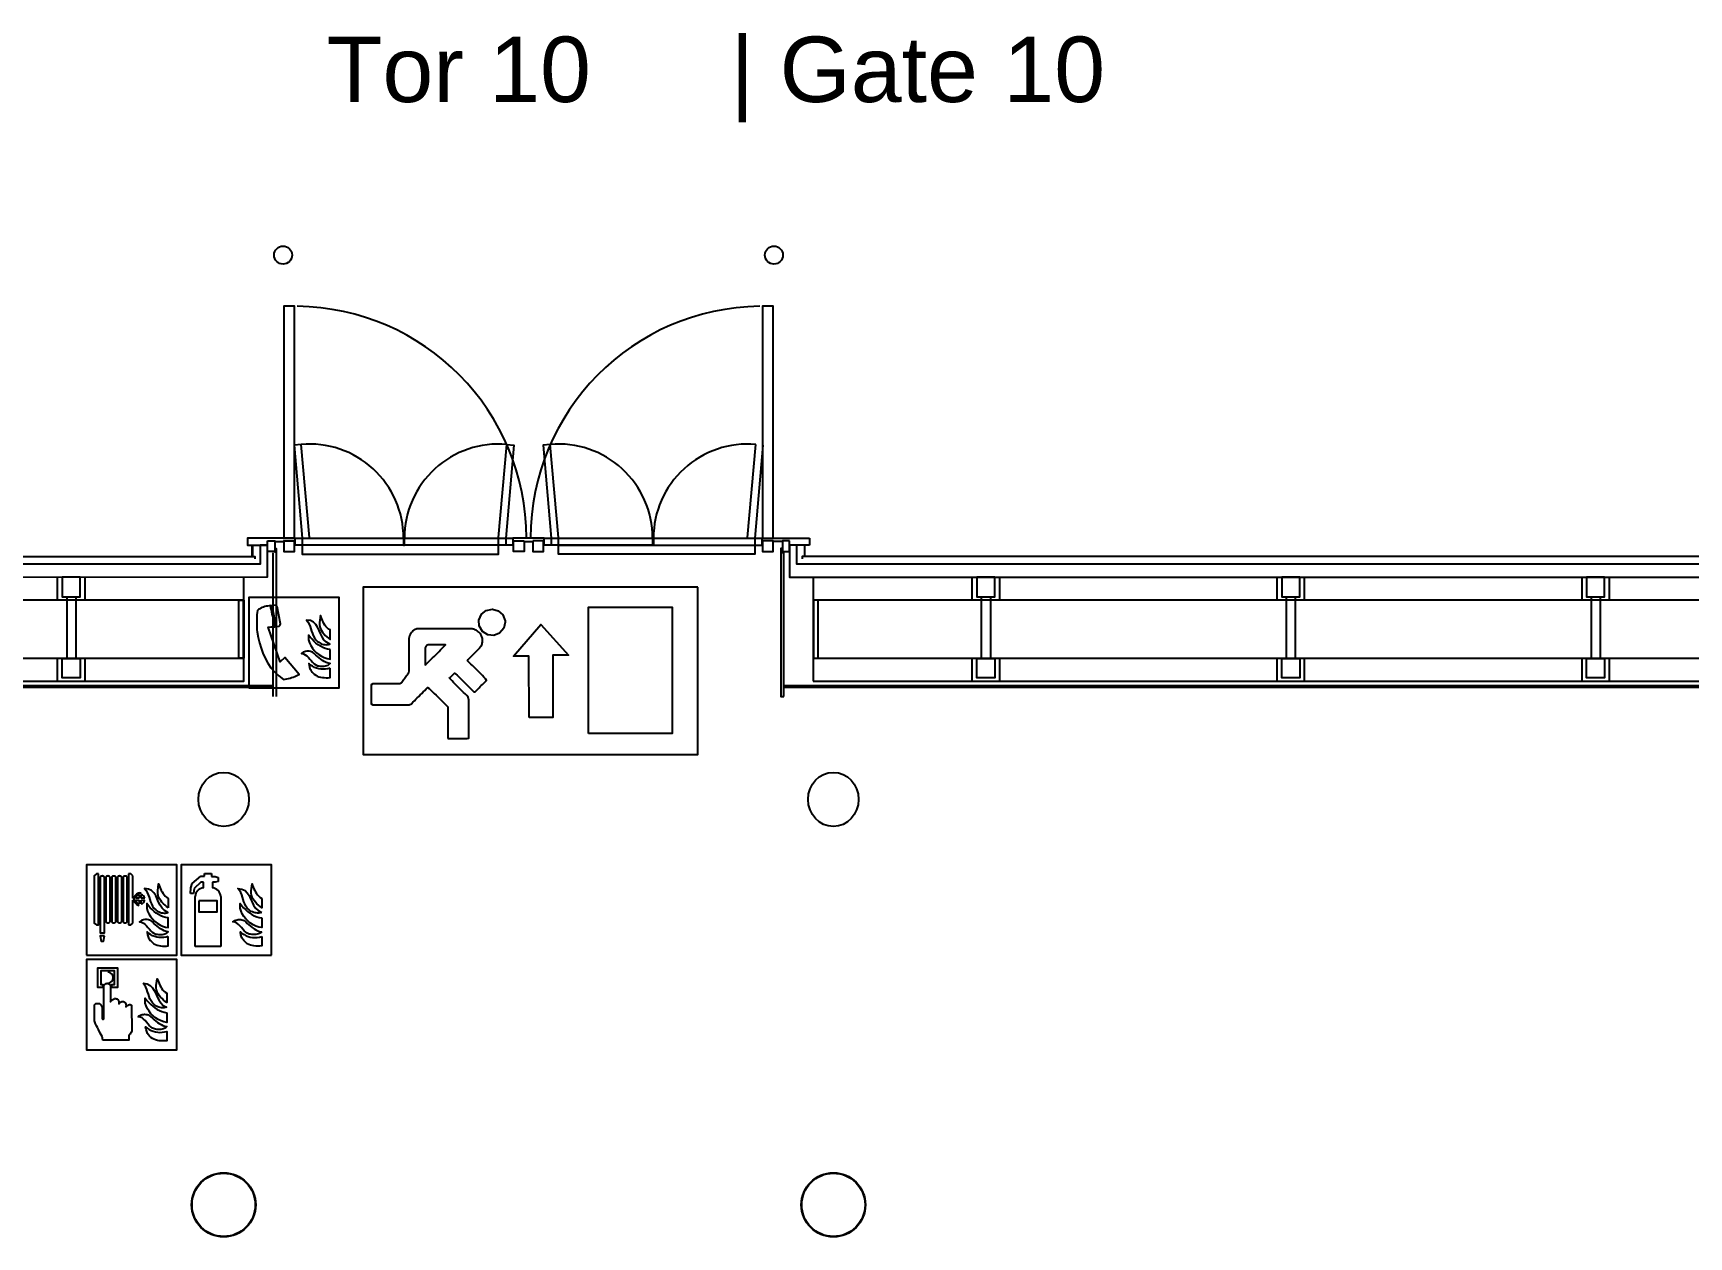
# Model space of a CAD drawing. Header units: metres. Extents: x 19 to 194, y 62 to 154.
# Drawn here: x 101.77 to 120.1, y 133.2 to 146.53 of the extents above; entities that cross this region are included whole.
import ezdxf

# ---------------------------------------------------------------- set-up
doc = ezdxf.new("R2010")
doc.units = ezdxf.units.M
doc.header["$MEASUREMENT"] = 0
doc.layers.add('ALL', color=7, linetype='Continuous')
doc.styles.add('Arial', font='Arial.ttf')

msp = doc.modelspace()

# ---------------------------------------------------------------- linework, layer by layer
at = {"layer": 'ALL', "color": 18, "lineweight": 25, "true_color": 0x000000}
for points in [[(104.5351, 140.9342), (104.6601, 140.9342), (104.6601, 143.501), (104.5401, 143.501), (104.5401, 140.9342)], [(109.9601, 140.9342), (109.9601, 143.501), (109.8401, 143.501), (109.8401, 140.9342)], [(104.8243, 140.9412), (104.7342, 141.9719), (104.6544, 141.965), (104.7446, 140.9342), (104.7446, 140.7542), (106.9179, 140.7542), (106.9179, 140.9342)], [(106.9183, 140.9411), (107.0091, 141.9718), (107.0882, 141.9649), (106.998, 140.9341), (106.998, 140.8541)], [(107.5819, 140.9411), (107.4911, 141.9718), (107.412, 141.9649), (107.5022, 140.9341), (107.5022, 140.8541)], [(109.8457, 141.965), (109.7555, 140.9342), (109.7555, 140.7542), (107.5822, 140.7542), (107.5822, 140.9342)], [(109.6758, 140.9412), (109.766, 141.9719)], [(104.5401, 140.9042), (104.6651, 140.9042), (104.6651, 140.9342), (105.8664, 140.9342), (105.8663, 140.8542), (105.8763, 140.8542), (105.8764, 140.9342), (105.8664, 140.9342), (105.8663, 140.8542), (104.6651, 140.8542), (104.6651, 140.9342), (104.1401, 140.9342), (104.1401, 140.8542), (104.3601, 140.8542)], [(104.4401, 140.8972), (104.5401, 140.8972), (104.5401, 140.9042), (104.5401, 140.7842), (104.6601, 140.7842), (104.6601, 140.9042)], [(104.4551, 140.8202), (104.4551, 139.1801)], [(107.0773, 140.8542), (104.7447, 140.8542)], [(107.4228, 140.9342), (108.6238, 140.9342), (108.6238, 140.8542), (107.4228, 140.8542), (107.4228, 140.9342), (107.0773, 140.9342), (107.0773, 140.8542), (105.8763, 140.8542), (105.8763, 140.9342), (107.0773, 140.9342)], [(107.2026, 140.8972), (107.2976, 140.8972)], [(107.5822, 140.8542), (109.8351, 140.8542)], [(108.6238, 140.9342), (109.835, 140.9342)], [(108.6338, 140.9342), (108.6338, 140.8542)], [(108.6338, 140.8542), (109.835, 140.8542)], [(109.8351, 140.9342), (110.3601, 140.9342)], [(109.8351, 140.8542), (109.8351, 140.9342)], [(109.8401, 140.9042), (109.8401, 140.7842), (109.9601, 140.7842), (109.9601, 140.9042), (109.8351, 140.9042)], [(110.0601, 140.8972), (109.9601, 140.8972)], [(110.3601, 140.8542), (110.1401, 140.8542)], [(110.3601, 140.9342), (110.3601, 140.8542)], [(76.5301, 140.7052), (76.5301, 140.7302), (104.2201, 140.7301), (104.2201, 140.7051)], [(104.4251, 139.1801), (104.4251, 140.7702)], [(137.9701, 140.7051), (137.9701, 140.7301), (110.2801, 140.7302), (110.2801, 140.7052)], [(76.6501, 140.5002), (76.6501, 140.2502), (104.1001, 140.2501), (104.1001, 140.5041)], [(102.0376, 140.2502), (102.0376, 140.5002)], [(102.3376, 140.5002), (102.3376, 140.2502)], [(110.4001, 140.5002), (110.4001, 140.2502), (137.8501, 140.2501), (137.8501, 140.5001)], [(112.1626, 140.2502), (112.1626, 140.5002)], [(112.4626, 140.5002), (112.4626, 140.2502)], [(115.5376, 140.2502), (115.5376, 140.5002)], [(115.8376, 140.5002), (115.8376, 140.2502)], [(118.9126, 140.2501), (118.9126, 140.5001)], [(119.2126, 140.5001), (119.2126, 140.2501)], [(102.1376, 140.2852), (102.1376, 139.6002)], [(102.2376, 140.2852), (102.2376, 139.6002)], [(112.2626, 140.2852), (112.2626, 139.6002)], [(112.3626, 140.2852), (112.3626, 139.6002)], [(115.6376, 140.2852), (115.6376, 139.6002)], [(115.7376, 140.2852), (115.7376, 139.6002)], [(119.0126, 140.2851), (119.0126, 139.6001)], [(119.1126, 140.2851), (119.1126, 139.6001)], [(102.0376, 139.3502), (102.0376, 139.6002)], [(102.3376, 139.6002), (102.3376, 139.3502)], [(112.1626, 139.3502), (112.1626, 139.6002)], [(112.4626, 139.6002), (112.4626, 139.3502)], [(115.5376, 139.3502), (115.5376, 139.6002)], [(115.8376, 139.6002), (115.8376, 139.3502)], [(118.9126, 139.3501), (118.9126, 139.6001)], [(119.2126, 139.6001), (119.2126, 139.3501)], [(104.4251, 139.2802), (76.3251, 139.2803), (76.3251, 139.3003), (104.4251, 139.3002)], [(110.0751, 139.3002), (138.1751, 139.3001)], [(138.1751, 139.2801), (110.0751, 139.2802)]]:
    msp.add_lwpolyline(points, dxfattribs=at)
for points in [[(76.3901, 140.8503), (76.3901, 140.5003), (104.3601, 140.5042), (104.3601, 140.8542), (104.2801, 140.8542), (104.2801, 140.6452), (76.4701, 140.6453), (76.4701, 140.8503)], [(104.1951, 140.8452), (104.1951, 140.7352), (104.1901, 140.7352), (104.1901, 140.8452)], [(104.3601, 140.9042), (104.4401, 140.9042), (104.4401, 140.7842), (104.3601, 140.7842)], [(104.4481, 140.7702), (104.4481, 140.8202), (104.4551, 140.8202), (104.4551, 140.7702)], [(107.2026, 140.9042), (107.2026, 140.7842), (107.0826, 140.7842), (107.0826, 140.9042)], [(107.2976, 140.9042), (107.2976, 140.7842), (107.4176, 140.7842), (107.4176, 140.9042)], [(110.0521, 140.7702), (110.0521, 140.8202), (110.0451, 140.8202), (110.0451, 140.7702)], [(110.1401, 140.9042), (110.0601, 140.9042), (110.0601, 140.7842), (110.1401, 140.7842)], [(110.1401, 140.8542), (110.1401, 140.5002), (138.1101, 140.5001), (138.1101, 140.8501), (138.0301, 140.8501), (138.0301, 140.6451), (110.2201, 140.6452), (110.2201, 140.8542)], [(110.3051, 140.8452), (110.3051, 140.7352), (110.3101, 140.7352), (110.3101, 140.8452)], [(110.0751, 139.1802), (110.0751, 140.7702), (110.0451, 140.7702), (110.0451, 139.1802)], [(102.0876, 140.5002), (102.0876, 140.2852), (102.2876, 140.2852), (102.2876, 140.5002)], [(112.2126, 140.5002), (112.2126, 140.2852), (112.4126, 140.2852), (112.4126, 140.5002)], [(115.5876, 140.5002), (115.5876, 140.2852), (115.7876, 140.2852), (115.7876, 140.5002)], [(118.9626, 140.5001), (118.9626, 140.2851), (119.1626, 140.2851), (119.1626, 140.5001)], [(104.0451, 139.6052), (104.0451, 140.2452), (104.0951, 140.2452), (104.0951, 139.6052)], [(104.0951, 139.6052), (104.0951, 140.2452), (104.1001, 140.2452), (104.1001, 139.6052)], [(110.4051, 139.6052), (110.4051, 140.2452), (110.4001, 140.2452), (110.4001, 139.6052)], [(110.4551, 139.6052), (110.4551, 140.2452), (110.4051, 140.2452), (110.4051, 139.6052)], [(76.6501, 139.3502), (104.1001, 139.3501), (104.1001, 139.6001), (76.6501, 139.6002)], [(102.2876, 139.6002), (102.2876, 139.3852), (102.0876, 139.3852), (102.0876, 139.6002)], [(110.4001, 139.3502), (137.8501, 139.3501), (137.8501, 139.6001), (110.4001, 139.6002)], [(112.4126, 139.6002), (112.4126, 139.3852), (112.2126, 139.3852), (112.2126, 139.6002)], [(115.7876, 139.6002), (115.7876, 139.3852), (115.5876, 139.3852), (115.5876, 139.6002)], [(119.1626, 139.6001), (119.1626, 139.3851), (118.9626, 139.3851), (118.9626, 139.6001)]]:
    msp.add_lwpolyline(points, close=True, dxfattribs=at)
at = {"layer": 'ALL', "color": 1, "lineweight": 25}
for points in [[(104.1524, 139.2746), (105.1524, 139.2746), (105.1524, 140.2746), (104.1524, 140.2746)], [(104.4139, 140.0924), (104.4089, 140.1157), (104.4033, 140.139), (104.3982, 140.1623), (104.3937, 140.1861), (104.3775, 140.1846), (104.3618, 140.182), (104.3466, 140.179), (104.3314, 140.175), (104.3167, 140.1699), (104.302, 140.1638), (104.2883, 140.1572), (104.2746, 140.1496), (104.2615, 140.1415), (104.2483, 140.1324), (104.2453, 140.1096), (104.2432, 140.0858), (104.2412, 140.0382), (104.2412, 139.9895), (104.2417, 139.9652), (104.2437, 139.9176), (104.2453, 139.8943), (104.2569, 139.834), (104.2716, 139.7742), (104.2888, 139.7155), (104.3096, 139.6582), (104.3349, 139.603), (104.3643, 139.5493), (104.3987, 139.4987), (104.4393, 139.4516), (104.4859, 139.4075), (104.5391, 139.3675), (104.5568, 139.3705), (104.575, 139.3745), (104.5928, 139.3791), (104.61, 139.3842), (104.6277, 139.3897), (104.6444, 139.3953), (104.6617, 139.4019), (104.6784, 139.409), (104.6946, 139.4166), (104.7113, 139.4242), (104.5532, 139.6115), (104.4998, 139.564), (104.367, 139.9462), (104.3995, 139.9518), (104.4408, 139.951), (104.4372, 139.9749), (104.4332, 139.9987), (104.4286, 140.0225), (104.4241, 140.0458), (104.419, 140.0696)], [(104.4681, 140.1759), (104.4646, 140.182), (104.46, 140.186), (104.4544, 140.1886), (104.4484, 140.1901), (104.4079, 140.1862), (104.4544, 139.9545), (104.4884, 139.9601), (104.4934, 139.9621), (104.498, 139.9657), (104.502, 139.9727), (104.5033, 139.9838)], [(105.0075, 139.9547), (104.9956, 139.9703), (104.9857, 139.9874), (104.9764, 140.0051), (104.9681, 140.0227), (104.9608, 140.0409), (104.9535, 140.0586), (104.9468, 140.0757), (104.9364, 139.9994), (104.9364, 139.9755), (104.94, 139.9526), (104.9468, 139.9308), (104.9572, 139.9101), (104.9696, 139.8909), (104.9842, 139.8727), (105.0003, 139.8556), (105.0179, 139.84), (105.0356, 139.8254), (105.0537, 139.8125), (105.0537, 139.9163), (105.0361, 139.9272), (105.0205, 139.9402)], [(104.9645, 139.841), (104.9474, 139.8758), (104.9318, 139.9122), (104.9152, 139.9464), (104.8949, 139.9771), (104.8695, 140.0025), (104.8358, 140.0196), (104.7911, 140.0269), (104.8082, 140.0051), (104.8217, 139.9812), (104.8326, 139.9563), (104.8409, 139.9308), (104.8493, 139.9049), (104.857, 139.8789), (104.8669, 139.854), (104.8794, 139.8301), (104.8949, 139.8083), (104.9157, 139.7881), (104.9271, 139.7798), (104.9391, 139.7725), (104.9526, 139.7657), (104.9661, 139.7605), (104.9801, 139.7569), (104.9946, 139.7543), (105.0086, 139.7533), (105.0232, 139.7538), (105.0372, 139.7564), (105.0507, 139.7605), (105.0138, 139.7808), (104.9858, 139.8083)], [(105.0537, 139.6997), (105.0257, 139.7044), (104.9987, 139.7127), (104.9722, 139.7236), (104.9463, 139.7371), (104.9213, 139.7532), (104.8975, 139.7714), (104.8751, 139.7916), (104.8538, 139.8129), (104.8336, 139.8352), (104.8149, 139.8591), (104.8149, 139.8072), (104.8248, 139.775), (104.8388, 139.7444), (104.857, 139.7153), (104.8782, 139.6888), (104.9026, 139.6644), (104.9296, 139.6431), (104.9587, 139.6249), (104.9894, 139.6099), (105.0215, 139.599), (105.0537, 139.5922)], [(104.9499, 139.5932), (104.9312, 139.6078), (104.9131, 139.6228), (104.8949, 139.6389), (104.8778, 139.6545), (104.8601, 139.6701), (104.8476, 139.6753), (104.8352, 139.6789), (104.8217, 139.6815), (104.8082, 139.682), (104.7947, 139.6815), (104.7812, 139.6789), (104.7687, 139.6753), (104.7568, 139.6701), (104.7454, 139.6638), (104.7355, 139.656), (104.7583, 139.6514), (104.7791, 139.642), (104.7973, 139.6285), (104.8134, 139.6124), (104.829, 139.5948), (104.8445, 139.5766), (104.8601, 139.5584), (104.8767, 139.5429), (104.8949, 139.5299), (104.9157, 139.521), (104.9297, 139.5179), (104.9442, 139.5153), (104.9588, 139.5143), (104.9738, 139.5143), (104.9884, 139.5153), (105.0029, 139.5184), (105.0169, 139.5226), (105.0304, 139.5283), (105.0429, 139.5361), (105.0538, 139.5454), (105.0315, 139.5501), (105.0096, 139.5579), (104.9894, 139.5678), (104.9691, 139.5797)], [(105.0538, 139.4928), (105.0289, 139.4865), (105.0034, 139.4834), (104.978, 139.4819), (104.9531, 139.4834), (104.9282, 139.4876), (104.9038, 139.4938), (104.8804, 139.5026), (104.8586, 139.5146), (104.8378, 139.5281), (104.8186, 139.5447), (104.8202, 139.5338), (104.8222, 139.5234), (104.8248, 139.512), (104.8274, 139.5011), (104.8311, 139.4902), (104.8357, 139.4793), (104.8414, 139.4689), (104.8477, 139.459), (104.8549, 139.4497), (104.8638, 139.4409), (104.8778, 139.4263), (104.8939, 139.4144), (104.911, 139.4056), (104.9297, 139.3983), (104.9489, 139.3936), (104.9687, 139.39), (104.9894, 139.3884), (105.0107, 139.3879), (105.0325, 139.3879), (105.0538, 139.3889)], [(102.356, 136.3156), (103.356, 136.3156), (103.356, 137.3156), (102.356, 137.3156)], [(104.406, 136.3156), (104.406, 137.3156), (103.406, 137.3156), (103.406, 136.3156)], [(102.4897, 137.2159), (102.466, 137.2159), (102.4422, 137.1935), (102.4422, 136.6681), (102.466, 136.6498), (102.4897, 136.6498)], [(102.5548, 137.1756), (102.5548, 137.1764), (102.5547, 137.1772), (102.5545, 137.178), (102.5543, 137.1788), (102.5541, 137.1796), (102.5538, 137.1803), (102.5534, 137.1811), (102.553, 137.1818), (102.5526, 137.1826), (102.552, 137.1833), (102.5515, 137.184), (102.5509, 137.1847), (102.5502, 137.1853), (102.5495, 137.1859), (102.5488, 137.1865), (102.548, 137.1871), (102.5471, 137.1877), (102.5463, 137.1882), (102.5454, 137.1887), (102.5444, 137.1892), (102.5435, 137.1896), (102.5425, 137.19), (102.5415, 137.1903), (102.5404, 137.1907), (102.5393, 137.1909), (102.5383, 137.1912), (102.5372, 137.1914), (102.536, 137.1916), (102.5349, 137.1917), (102.5338, 137.1918), (102.5326, 137.1919), (102.5315, 137.1919), (102.5304, 137.1919), (102.5292, 137.1918), (102.5281, 137.1917), (102.527, 137.1916), (102.5258, 137.1914), (102.5247, 137.1912), (102.5236, 137.1909), (102.5226, 137.1907), (102.5215, 137.1903), (102.5205, 137.19), (102.5195, 137.1896), (102.5186, 137.1892), (102.5176, 137.1887), (102.5167, 137.1882), (102.5159, 137.1877), (102.515, 137.1871), (102.5142, 137.1865), (102.5135, 137.1859), (102.5128, 137.1853), (102.5121, 137.1847), (102.5115, 137.184), (102.511, 137.1833), (102.5104, 137.1826), (102.51, 137.1818), (102.5096, 137.1811), (102.5092, 137.1803), (102.5089, 137.1796), (102.5086, 137.1788), (102.5085, 137.178), (102.5083, 137.1772), (102.5082, 137.1764), (102.5082, 137.1756), (102.5082, 136.5632), (102.5548, 136.5632)], [(102.6179, 137.1756), (102.6179, 137.1764), (102.6178, 137.1772), (102.6176, 137.178), (102.6174, 137.1788), (102.6172, 137.1796), (102.6169, 137.1803), (102.6165, 137.1811), (102.6161, 137.1818), (102.6157, 137.1826), (102.6151, 137.1833), (102.6146, 137.184), (102.614, 137.1847), (102.6133, 137.1853), (102.6126, 137.1859), (102.6119, 137.1865), (102.6111, 137.1871), (102.6102, 137.1877), (102.6094, 137.1882), (102.6085, 137.1887), (102.6075, 137.1892), (102.6066, 137.1896), (102.6056, 137.19), (102.6046, 137.1903), (102.6035, 137.1907), (102.6024, 137.1909), (102.6014, 137.1912), (102.6003, 137.1914), (102.5991, 137.1916), (102.598, 137.1917), (102.5969, 137.1918), (102.5957, 137.1919), (102.5946, 137.1919), (102.5935, 137.1919), (102.5923, 137.1918), (102.5912, 137.1917), (102.5901, 137.1916), (102.5889, 137.1914), (102.5878, 137.1912), (102.5867, 137.1909), (102.5857, 137.1907), (102.5846, 137.1903), (102.5836, 137.19), (102.5826, 137.1896), (102.5817, 137.1892), (102.5807, 137.1887), (102.5798, 137.1882), (102.579, 137.1877), (102.5781, 137.1871), (102.5773, 137.1865), (102.5766, 137.1859), (102.5759, 137.1853), (102.5752, 137.1847), (102.5746, 137.184), (102.5741, 137.1833), (102.5735, 137.1826), (102.5731, 137.1818), (102.5727, 137.1811), (102.5723, 137.1803), (102.572, 137.1796), (102.5717, 137.1788), (102.5716, 137.178), (102.5714, 137.1772), (102.5713, 137.1764), (102.5713, 137.1756), (102.5713, 136.6899), (102.5713, 136.6891), (102.5714, 136.6883), (102.5716, 136.6875), (102.5717, 136.6867), (102.572, 136.6859), (102.5723, 136.6851), (102.5727, 136.6844), (102.5731, 136.6836), (102.5735, 136.6829), (102.5741, 136.6822), (102.5746, 136.6815), (102.5752, 136.6808), (102.5759, 136.6802), (102.5766, 136.6795), (102.5773, 136.6789), (102.5781, 136.6783), (102.579, 136.6778), (102.5798, 136.6773), (102.5807, 136.6768), (102.5817, 136.6763), (102.5826, 136.6759), (102.5836, 136.6755), (102.5846, 136.6751), (102.5857, 136.6748), (102.5867, 136.6745), (102.5878, 136.6743), (102.5889, 136.6741), (102.5901, 136.6739), (102.5912, 136.6737), (102.5923, 136.6736), (102.5935, 136.6736), (102.5946, 136.6736), (102.5957, 136.6736), (102.5969, 136.6736), (102.598, 136.6737), (102.5991, 136.6739), (102.6003, 136.6741), (102.6014, 136.6743), (102.6024, 136.6745), (102.6035, 136.6748), (102.6046, 136.6751), (102.6056, 136.6755), (102.6066, 136.6759), (102.6075, 136.6763), (102.6085, 136.6768), (102.6094, 136.6773), (102.6102, 136.6778), (102.6111, 136.6783), (102.6119, 136.6789), (102.6126, 136.6795), (102.6133, 136.6802), (102.614, 136.6808), (102.6146, 136.6815), (102.6151, 136.6822), (102.6157, 136.6829), (102.6161, 136.6836), (102.6165, 136.6844), (102.6169, 136.6851), (102.6172, 136.6859), (102.6174, 136.6867), (102.6176, 136.6875), (102.6178, 136.6883), (102.6179, 136.6891), (102.6179, 136.6899)], [(102.6822, 137.1756), (102.6822, 137.1764), (102.6821, 137.1772), (102.6819, 137.178), (102.6817, 137.1788), (102.6815, 137.1796), (102.6812, 137.1803), (102.6808, 137.1811), (102.6804, 137.1818), (102.68, 137.1826), (102.6794, 137.1833), (102.6789, 137.184), (102.6783, 137.1847), (102.6776, 137.1853), (102.6769, 137.1859), (102.6762, 137.1865), (102.6754, 137.1871), (102.6745, 137.1877), (102.6737, 137.1882), (102.6728, 137.1887), (102.6718, 137.1892), (102.6709, 137.1896), (102.6699, 137.19), (102.6689, 137.1903), (102.6678, 137.1907), (102.6667, 137.1909), (102.6657, 137.1912), (102.6646, 137.1914), (102.6634, 137.1916), (102.6623, 137.1917), (102.6612, 137.1918), (102.66, 137.1919), (102.6589, 137.1919), (102.6578, 137.1919), (102.6566, 137.1918), (102.6555, 137.1917), (102.6544, 137.1916), (102.6532, 137.1914), (102.6521, 137.1912), (102.651, 137.1909), (102.65, 137.1907), (102.6489, 137.1903), (102.6479, 137.19), (102.6469, 137.1896), (102.646, 137.1892), (102.645, 137.1887), (102.6441, 137.1882), (102.6433, 137.1877), (102.6424, 137.1871), (102.6416, 137.1865), (102.6409, 137.1859), (102.6402, 137.1853), (102.6395, 137.1847), (102.6389, 137.184), (102.6384, 137.1833), (102.6378, 137.1826), (102.6374, 137.1818), (102.637, 137.1811), (102.6366, 137.1803), (102.6363, 137.1796), (102.636, 137.1788), (102.6359, 137.178), (102.6357, 137.1772), (102.6356, 137.1764), (102.6356, 137.1756), (102.6356, 136.6899), (102.6356, 136.6891), (102.6357, 136.6883), (102.6359, 136.6875), (102.636, 136.6867), (102.6363, 136.6859), (102.6366, 136.6851), (102.637, 136.6844), (102.6374, 136.6836), (102.6378, 136.6829), (102.6384, 136.6822), (102.6389, 136.6815), (102.6395, 136.6808), (102.6402, 136.6802), (102.6409, 136.6795), (102.6416, 136.6789), (102.6424, 136.6783), (102.6433, 136.6778), (102.6441, 136.6773), (102.645, 136.6768), (102.646, 136.6763), (102.6469, 136.6759), (102.6479, 136.6755), (102.6489, 136.6751), (102.65, 136.6748), (102.651, 136.6745), (102.6521, 136.6743), (102.6532, 136.6741), (102.6544, 136.6739), (102.6555, 136.6737), (102.6566, 136.6736), (102.6578, 136.6736), (102.6589, 136.6736), (102.66, 136.6736), (102.6612, 136.6736), (102.6623, 136.6737), (102.6634, 136.6739), (102.6646, 136.6741), (102.6657, 136.6743), (102.6667, 136.6745), (102.6678, 136.6748), (102.6689, 136.6751), (102.6699, 136.6755), (102.6709, 136.6759), (102.6718, 136.6763), (102.6728, 136.6768), (102.6737, 136.6773), (102.6745, 136.6778), (102.6754, 136.6783), (102.6762, 136.6789), (102.6769, 136.6795), (102.6776, 136.6802), (102.6783, 136.6808), (102.6789, 136.6815), (102.6794, 136.6822), (102.68, 136.6829), (102.6804, 136.6836), (102.6808, 136.6844), (102.6812, 136.6851), (102.6815, 136.6859), (102.6817, 136.6867), (102.6819, 136.6875), (102.6821, 136.6883), (102.6822, 136.6891), (102.6822, 136.6899)], [(102.7466, 137.1756), (102.7466, 137.1764), (102.7465, 137.1772), (102.7463, 137.178), (102.7461, 137.1788), (102.7459, 137.1796), (102.7456, 137.1803), (102.7452, 137.1811), (102.7448, 137.1818), (102.7444, 137.1826), (102.7438, 137.1833), (102.7433, 137.184), (102.7427, 137.1847), (102.742, 137.1853), (102.7413, 137.1859), (102.7406, 137.1865), (102.7398, 137.1871), (102.7389, 137.1877), (102.7381, 137.1882), (102.7372, 137.1887), (102.7362, 137.1892), (102.7353, 137.1896), (102.7343, 137.19), (102.7333, 137.1903), (102.7322, 137.1907), (102.7311, 137.1909), (102.7301, 137.1912), (102.729, 137.1914), (102.7278, 137.1916), (102.7267, 137.1917), (102.7256, 137.1918), (102.7244, 137.1919), (102.7233, 137.1919), (102.7222, 137.1919), (102.721, 137.1918), (102.7199, 137.1917), (102.7188, 137.1916), (102.7176, 137.1914), (102.7165, 137.1912), (102.7154, 137.1909), (102.7144, 137.1907), (102.7133, 137.1903), (102.7123, 137.19), (102.7113, 137.1896), (102.7104, 137.1892), (102.7094, 137.1887), (102.7085, 137.1882), (102.7077, 137.1877), (102.7068, 137.1871), (102.706, 137.1865), (102.7053, 137.1859), (102.7046, 137.1853), (102.7039, 137.1847), (102.7033, 137.184), (102.7028, 137.1833), (102.7022, 137.1826), (102.7018, 137.1818), (102.7014, 137.1811), (102.701, 137.1803), (102.7007, 137.1796), (102.7004, 137.1788), (102.7003, 137.178), (102.7001, 137.1772), (102.7, 137.1764), (102.7, 137.1756), (102.7, 136.6899), (102.7, 136.6891), (102.7001, 136.6883), (102.7003, 136.6875), (102.7004, 136.6867), (102.7007, 136.6859), (102.701, 136.6851), (102.7014, 136.6844), (102.7018, 136.6836), (102.7022, 136.6829), (102.7028, 136.6822), (102.7033, 136.6815), (102.7039, 136.6808), (102.7046, 136.6802), (102.7053, 136.6795), (102.706, 136.6789), (102.7068, 136.6783), (102.7077, 136.6778), (102.7085, 136.6773), (102.7094, 136.6768), (102.7104, 136.6763), (102.7113, 136.6759), (102.7123, 136.6755), (102.7133, 136.6751), (102.7144, 136.6748), (102.7154, 136.6745), (102.7165, 136.6743), (102.7176, 136.6741), (102.7188, 136.6739), (102.7199, 136.6737), (102.721, 136.6736), (102.7222, 136.6736), (102.7233, 136.6736), (102.7244, 136.6736), (102.7256, 136.6736), (102.7267, 136.6737), (102.7278, 136.6739), (102.729, 136.6741), (102.7301, 136.6743), (102.7311, 136.6745), (102.7322, 136.6748), (102.7333, 136.6751), (102.7343, 136.6755), (102.7353, 136.6759), (102.7362, 136.6763), (102.7372, 136.6768), (102.7381, 136.6773), (102.7389, 136.6778), (102.7398, 136.6783), (102.7406, 136.6789), (102.7413, 136.6795), (102.742, 136.6802), (102.7427, 136.6808), (102.7433, 136.6815), (102.7438, 136.6822), (102.7444, 136.6829), (102.7448, 136.6836), (102.7452, 136.6844), (102.7456, 136.6851), (102.7459, 136.6859), (102.7461, 136.6867), (102.7463, 136.6875), (102.7465, 136.6883), (102.7466, 136.6891), (102.7466, 136.6899)], [(102.8077, 137.1756), (102.8077, 137.1764), (102.8076, 137.1772), (102.8074, 137.178), (102.8072, 137.1788), (102.807, 137.1796), (102.8067, 137.1803), (102.8063, 137.1811), (102.8059, 137.1818), (102.8055, 137.1826), (102.8049, 137.1833), (102.8044, 137.184), (102.8038, 137.1847), (102.8031, 137.1853), (102.8024, 137.1859), (102.8017, 137.1865), (102.8009, 137.1871), (102.8, 137.1877), (102.7992, 137.1882), (102.7983, 137.1887), (102.7973, 137.1892), (102.7964, 137.1896), (102.7954, 137.19), (102.7944, 137.1903), (102.7933, 137.1907), (102.7922, 137.1909), (102.7912, 137.1912), (102.7901, 137.1914), (102.7889, 137.1916), (102.7878, 137.1917), (102.7867, 137.1918), (102.7855, 137.1919), (102.7844, 137.1919), (102.7833, 137.1919), (102.7821, 137.1918), (102.781, 137.1917), (102.7799, 137.1916), (102.7787, 137.1914), (102.7776, 137.1912), (102.7765, 137.1909), (102.7755, 137.1907), (102.7744, 137.1903), (102.7734, 137.19), (102.7724, 137.1896), (102.7715, 137.1892), (102.7705, 137.1887), (102.7696, 137.1882), (102.7688, 137.1877), (102.7679, 137.1871), (102.7671, 137.1865), (102.7664, 137.1859), (102.7657, 137.1853), (102.765, 137.1847), (102.7644, 137.184), (102.7639, 137.1833), (102.7633, 137.1826), (102.7629, 137.1818), (102.7625, 137.1811), (102.7621, 137.1803), (102.7618, 137.1796), (102.7615, 137.1788), (102.7614, 137.178), (102.7612, 137.1772), (102.7611, 137.1764), (102.7611, 137.1756), (102.7611, 136.6899), (102.7611, 136.6891), (102.7612, 136.6883), (102.7614, 136.6875), (102.7615, 136.6867), (102.7618, 136.6859), (102.7621, 136.6851), (102.7625, 136.6844), (102.7629, 136.6836), (102.7633, 136.6829), (102.7639, 136.6822), (102.7644, 136.6815), (102.765, 136.6808), (102.7657, 136.6802), (102.7664, 136.6795), (102.7671, 136.6789), (102.7679, 136.6783), (102.7688, 136.6778), (102.7696, 136.6773), (102.7705, 136.6768), (102.7715, 136.6763), (102.7724, 136.6759), (102.7734, 136.6755), (102.7744, 136.6751), (102.7755, 136.6748), (102.7765, 136.6745), (102.7776, 136.6743), (102.7787, 136.6741), (102.7799, 136.6739), (102.781, 136.6737), (102.7821, 136.6736), (102.7833, 136.6736), (102.7844, 136.6736), (102.7855, 136.6736), (102.7867, 136.6736), (102.7878, 136.6737), (102.7889, 136.6739), (102.7901, 136.6741), (102.7912, 136.6743), (102.7922, 136.6745), (102.7933, 136.6748), (102.7944, 136.6751), (102.7954, 136.6755), (102.7964, 136.6759), (102.7973, 136.6763), (102.7983, 136.6768), (102.7992, 136.6773), (102.8, 136.6778), (102.8009, 136.6783), (102.8017, 136.6789), (102.8024, 136.6795), (102.8031, 136.6802), (102.8038, 136.6808), (102.8044, 136.6815), (102.8049, 136.6822), (102.8055, 136.6829), (102.8059, 136.6836), (102.8063, 136.6844), (102.8067, 136.6851), (102.807, 136.6859), (102.8072, 136.6867), (102.8074, 136.6875), (102.8076, 136.6883), (102.8077, 136.6891), (102.8077, 136.6899)], [(103.1558, 136.9038), (103.1402, 136.9402), (103.1236, 136.9744), (103.1033, 137.0051), (103.0779, 137.0305), (103.0442, 137.0476), (102.9995, 137.0549), (103.0166, 137.0331), (103.0301, 137.0092), (103.041, 136.9843), (103.0493, 136.9588), (103.0577, 136.9329), (103.0654, 136.9069), (103.0753, 136.882), (103.0878, 136.8581), (103.1033, 136.8363), (103.1241, 136.8161), (103.1355, 136.8078), (103.1475, 136.8005), (103.161, 136.7937), (103.1745, 136.7885), (103.1885, 136.7849), (103.203, 136.7823), (103.217, 136.7813), (103.2316, 136.7818), (103.2456, 136.7844), (103.2591, 136.7885), (103.2222, 136.8088), (103.1942, 136.8363), (103.1729, 136.869)], [(103.2622, 136.8405), (103.2441, 136.8534), (103.2264, 136.868), (103.2088, 136.8836), (103.1927, 136.9007), (103.1781, 136.9189), (103.1657, 136.9381), (103.1553, 136.9588), (103.1485, 136.9806), (103.1449, 137.0035), (103.1449, 137.0274), (103.1553, 137.1037), (103.162, 137.0866), (103.1693, 137.0689), (103.1766, 137.0507), (103.1849, 137.0331), (103.1942, 137.0154), (103.2041, 136.9983), (103.216, 136.9827), (103.229, 136.9682), (103.2446, 136.9552), (103.2622, 136.9443)], [(104.2931, 136.7885), (104.2796, 136.7844), (104.2656, 136.7818), (104.251, 136.7813), (104.237, 136.7823), (104.2225, 136.7849), (104.2085, 136.7885), (104.195, 136.7937), (104.1815, 136.8005), (104.1695, 136.8078), (104.1581, 136.8161), (104.1373, 136.8363), (104.1218, 136.8581), (104.1093, 136.882), (104.0994, 136.9069), (104.0917, 136.9329), (104.0833, 136.9588), (104.075, 136.9843), (104.0641, 137.0092), (104.0506, 137.0331), (104.0335, 137.0549), (104.0782, 137.0476), (104.1119, 137.0305), (104.1373, 137.0051), (104.1576, 136.9744), (104.1742, 136.9402), (104.1898, 136.9038), (104.2069, 136.869), (104.2282, 136.8363), (104.2562, 136.8088), (104.2931, 136.7885)], [(104.2962, 136.9443), (104.2962, 136.8405), (104.2781, 136.8534), (104.2604, 136.868), (104.2428, 136.8836), (104.2267, 136.9007), (104.2121, 136.9189), (104.1997, 136.9381), (104.1893, 136.9588), (104.1825, 136.9806), (104.1789, 137.0035), (104.1789, 137.0274), (104.1893, 137.1037), (104.196, 137.0866), (104.2033, 137.0689), (104.2106, 137.0507), (104.2189, 137.0331), (104.2282, 137.0154), (104.2381, 136.9983), (104.25, 136.9827), (104.263, 136.9682), (104.2786, 136.9552), (104.2962, 136.9443)], [(103.1548, 136.7651), (103.1298, 136.7812), (103.106, 136.7994), (103.0836, 136.8196), (103.0623, 136.8409), (103.0421, 136.8632), (103.0234, 136.8871), (103.0234, 136.8352), (103.0333, 136.803), (103.0473, 136.7724), (103.0655, 136.7433), (103.0867, 136.7168), (103.1111, 136.6924), (103.1381, 136.6711), (103.1672, 136.6529), (103.1979, 136.6379), (103.23, 136.627), (103.2622, 136.6202), (103.2622, 136.7277), (103.2342, 136.7324), (103.2072, 136.7407), (103.1807, 136.7516)], [(103.5995, 136.9166), (103.5995, 136.7947), (103.8033, 136.7947), (103.8033, 136.9166), (103.5995, 136.9166)], [(104.2962, 136.7277), (104.2962, 136.6202), (104.264, 136.627), (104.2319, 136.6379), (104.2012, 136.6529), (104.1721, 136.6711), (104.1451, 136.6924), (104.1207, 136.7168), (104.0995, 136.7433), (104.0813, 136.7724), (104.0673, 136.803), (104.0574, 136.8352), (104.0574, 136.8871), (104.0761, 136.8632), (104.0963, 136.8409), (104.1176, 136.8196), (104.14, 136.7994), (104.1638, 136.7812), (104.1888, 136.7651), (104.2147, 136.7516), (104.2412, 136.7407), (104.2682, 136.7324), (104.2962, 136.7277)], [(103.1033, 136.6669), (103.0862, 136.6825), (103.0685, 136.6981), (103.056, 136.7033), (103.0436, 136.7069), (103.0301, 136.7095), (103.0166, 136.71), (103.0031, 136.7095), (102.9896, 136.7069), (102.9771, 136.7033), (102.9652, 136.6981), (102.9538, 136.6918), (102.9439, 136.684), (102.9667, 136.6794), (102.9875, 136.67), (103.0057, 136.6565), (103.0218, 136.6404), (103.0374, 136.6228), (103.0529, 136.6046), (103.0685, 136.5864), (103.0851, 136.5709), (103.1033, 136.5579), (103.1241, 136.549), (103.1381, 136.5459), (103.1526, 136.5433), (103.1672, 136.5423), (103.1822, 136.5423), (103.1968, 136.5433), (103.2113, 136.5464), (103.2253, 136.5506), (103.2388, 136.5563), (103.2513, 136.5641), (103.2622, 136.5734), (103.2399, 136.5781), (103.218, 136.5859), (103.1978, 136.5958), (103.1775, 136.6077), (103.1583, 136.6212), (103.1396, 136.6358), (103.1215, 136.6508)], [(103.2622, 136.5208), (103.2373, 136.5145), (103.2118, 136.5114), (103.1864, 136.5099), (103.1615, 136.5114), (103.1366, 136.5156), (103.1122, 136.5218), (103.0888, 136.5306), (103.067, 136.5426), (103.0462, 136.5561), (103.027, 136.5727), (103.0286, 136.5618), (103.0306, 136.5514), (103.0332, 136.54), (103.0358, 136.5291), (103.0395, 136.5182), (103.0441, 136.5073), (103.0498, 136.4969), (103.0561, 136.487), (103.0633, 136.4777), (103.0722, 136.4689), (103.0862, 136.4543), (103.1023, 136.4424), (103.1194, 136.4336), (103.1381, 136.4263), (103.1573, 136.4216), (103.1771, 136.418), (103.1978, 136.4164), (103.2191, 136.4159), (103.2409, 136.4159), (103.2622, 136.4169)], [(104.2962, 136.5734), (104.2853, 136.5641), (104.2728, 136.5563), (104.2593, 136.5506), (104.2453, 136.5464), (104.2308, 136.5433), (104.2162, 136.5423), (104.2012, 136.5423), (104.1866, 136.5433), (104.1721, 136.5459), (104.1581, 136.549), (104.1373, 136.5579), (104.1191, 136.5709), (104.1025, 136.5864), (104.0869, 136.6046), (104.0714, 136.6228), (104.0558, 136.6404), (104.0397, 136.6565), (104.0215, 136.67), (104.0007, 136.6794), (103.9779, 136.684), (103.9878, 136.6918), (103.9992, 136.6981), (104.0111, 136.7033), (104.0236, 136.7069), (104.0371, 136.7095), (104.0506, 136.71), (104.0641, 136.7095), (104.0776, 136.7069), (104.09, 136.7033), (104.1025, 136.6981), (104.1202, 136.6825), (104.1373, 136.6669), (104.1555, 136.6508), (104.1736, 136.6358), (104.1923, 136.6212), (104.2115, 136.6077), (104.2318, 136.5958), (104.252, 136.5859), (104.2739, 136.5781), (104.2962, 136.5734)], [(104.2962, 136.5208), (104.2962, 136.4169), (104.2749, 136.4159), (104.2531, 136.4159), (104.2318, 136.4164), (104.2111, 136.418), (104.1913, 136.4216), (104.1721, 136.4263), (104.1534, 136.4336), (104.1363, 136.4424), (104.1202, 136.4543), (104.1062, 136.4689), (104.0973, 136.4777), (104.0901, 136.487), (104.0838, 136.4969), (104.0781, 136.5073), (104.0735, 136.5182), (104.0698, 136.5291), (104.0672, 136.54), (104.0646, 136.5514), (104.0626, 136.5618), (104.061, 136.5727), (104.0802, 136.5561), (104.101, 136.5426), (104.1228, 136.5306), (104.1462, 136.5218), (104.1706, 136.5156), (104.1955, 136.5114), (104.2204, 136.5099), (104.2458, 136.5114), (104.2713, 136.5145), (104.2962, 136.5208)], [(102.5548, 136.5309), (102.5082, 136.5309), (102.518, 136.4713), (102.5449, 136.4713)], [(102.356, 135.2656), (103.356, 135.2656), (103.356, 136.2656), (102.356, 136.2656)], [(102.5386, 135.9567), (102.4819, 135.9567), (102.4819, 136.1763), (102.7015, 136.1763), (102.7015, 135.9567), (102.6373, 135.9567), (102.6373, 135.9898), (102.6684, 135.9898), (102.6684, 136.1425), (102.515, 136.1425), (102.515, 135.9898), (102.5386, 135.9898), (102.5386, 135.9567)], [(102.9835, 136.0049), (103.0282, 135.9976), (103.0619, 135.9805), (103.0873, 135.9551), (103.1076, 135.9244), (103.1242, 135.8902), (103.1398, 135.8538), (103.1569, 135.819), (103.1782, 135.7863), (103.2062, 135.7588), (103.2431, 135.7385), (103.2296, 135.7344), (103.2156, 135.7318), (103.201, 135.7313), (103.187, 135.7323), (103.1725, 135.7349), (103.1585, 135.7385), (103.145, 135.7437), (103.1315, 135.7505), (103.1195, 135.7578), (103.1081, 135.7661), (103.0873, 135.7863), (103.0718, 135.8081), (103.0593, 135.832), (103.0494, 135.8569), (103.0417, 135.8829), (103.0333, 135.9088), (103.025, 135.9343), (103.0141, 135.9592), (103.0006, 135.9831), (102.9835, 136.0049)], [(103.2281, 135.8034), (103.2104, 135.818), (103.1928, 135.8336), (103.1767, 135.8507), (103.1621, 135.8689), (103.1497, 135.8881), (103.1393, 135.9088), (103.1325, 135.9306), (103.1289, 135.9535), (103.1289, 135.9774), (103.1393, 136.0537), (103.146, 136.0366), (103.1533, 136.0189), (103.1606, 136.0007), (103.1689, 135.9831), (103.1782, 135.9654), (103.1881, 135.9483), (103.2, 135.9327), (103.213, 135.9182), (103.2286, 135.9052), (103.2462, 135.8943), (103.2462, 135.7905), (103.2281, 135.8034)], [(102.4469, 135.7641), (102.4505, 135.7703), (102.4552, 135.775), (102.4604, 135.7786), (102.4656, 135.7802), (102.4718, 135.7817), (102.4781, 135.7817), (102.4848, 135.7812), (102.4905, 135.7802), (102.4967, 135.7791), (102.516, 135.7651), (102.5248, 135.7506), (102.5295, 135.735), (102.5305, 135.7189), (102.5321, 135.6111), (102.5341, 135.6082), (102.545, 135.6082), (102.5476, 135.6111), (102.5476, 135.9617), (102.5477, 135.9638), (102.5478, 135.9659), (102.5481, 135.968), (102.5484, 135.9701), (102.5488, 135.9722), (102.5494, 135.9742), (102.55, 135.9762), (102.5507, 135.9781), (102.5515, 135.9801), (102.5524, 135.9819), (102.5534, 135.9838), (102.5544, 135.9855), (102.5556, 135.9872), (102.5568, 135.9889), (102.5581, 135.9904), (102.5594, 135.9919), (102.5608, 135.9933), (102.5623, 135.9947), (102.5639, 135.9959), (102.5655, 135.9971), (102.5671, 135.9982), (102.5688, 135.9991), (102.5706, 136), (102.5724, 136.0008), (102.5742, 136.0015), (102.576, 136.0021), (102.5779, 136.0025), (102.5798, 136.0029), (102.5817, 136.0032), (102.5836, 136.0033), (102.5855, 136.0034), (102.5874, 136.0033), (102.5894, 136.0032), (102.5913, 136.0029), (102.5932, 136.0025), (102.595, 136.0021), (102.5969, 136.0015), (102.5987, 136.0008), (102.6005, 136), (102.6022, 135.9991), (102.6039, 135.9982), (102.6056, 135.9971), (102.6072, 135.9959), (102.6087, 135.9947), (102.6102, 135.9933), (102.6116, 135.9919), (102.613, 135.9904), (102.6143, 135.9889), (102.6155, 135.9872), (102.6166, 135.9855), (102.6177, 135.9838), (102.6187, 135.9819), (102.6196, 135.9801), (102.6204, 135.9781), (102.6211, 135.9762), (102.6217, 135.9742), (102.6222, 135.9722), (102.6227, 135.9701), (102.623, 135.968), (102.6232, 135.9659), (102.6234, 135.9638), (102.6234, 135.9617), (102.6234, 135.9614), (102.6234, 135.7975), (102.6317, 135.8134), (102.6369, 135.8181), (102.6426, 135.8222), (102.6551, 135.8295), (102.6619, 135.8321), (102.6686, 135.8337), (102.6754, 135.8347), (102.6826, 135.8347), (102.6894, 135.8331), (102.6951, 135.8305), (102.6998, 135.8269), (102.7034, 135.8227), (102.707, 135.8181), (102.7101, 135.8129), (102.7122, 135.8077), (102.7138, 135.8025), (102.7153, 135.7968), (102.7164, 135.7906), (102.7154, 135.7779), (102.7221, 135.789), (102.7278, 135.7926), (102.734, 135.7963), (102.7403, 135.7989), (102.747, 135.8009), (102.7538, 135.802), (102.7605, 135.8025), (102.7667, 135.8009), (102.7735, 135.7989), (102.7792, 135.7952), (102.7839, 135.7921), (102.787, 135.788), (102.7891, 135.7838), (102.7906, 135.7791), (102.7917, 135.7745), (102.7927, 135.7698), (102.7932, 135.7646), (102.7943, 135.7594), (102.7953, 135.7547), (102.7937, 135.7425), (102.8015, 135.7532), (102.8067, 135.7563), (102.8119, 135.7594), (102.8176, 135.7625), (102.8228, 135.7651), (102.8285, 135.7667), (102.8342, 135.7677), (102.8399, 135.7677), (102.8462, 135.7667), (102.856, 135.7596), (102.8571, 135.4711), (102.856, 135.4687), (102.8514, 135.4583), (102.8457, 135.4486), (102.8394, 135.4406), (102.8342, 135.4362), (102.8301, 135.4317), (102.827, 135.4268), (102.8254, 135.4216), (102.8254, 135.3752), (102.5389, 135.3752), (102.5304, 135.4131), (102.5097, 135.4531), (102.489, 135.4936), (102.4781, 135.5133), (102.4671, 135.5335), (102.4568, 135.5533), (102.4469, 135.5878)], [(103.2462, 135.6777), (103.2462, 135.5702), (103.214, 135.577), (103.1819, 135.5879), (103.1512, 135.6029), (103.1221, 135.6211), (103.0951, 135.6424), (103.0707, 135.6668), (103.0495, 135.6933), (103.0313, 135.7224), (103.0173, 135.753), (103.0074, 135.7852), (103.0074, 135.8371), (103.0261, 135.8132), (103.0463, 135.7909), (103.0676, 135.7696), (103.09, 135.7494), (103.1138, 135.7312), (103.1388, 135.7151), (103.1647, 135.7016), (103.1912, 135.6907), (103.2182, 135.6824), (103.2462, 135.6777)], [(103.0369, 135.5546), (103.0214, 135.5728), (103.0058, 135.5904), (102.9897, 135.6065), (102.9715, 135.62), (102.9507, 135.6294), (102.9279, 135.634), (102.9378, 135.6418), (102.9492, 135.6481), (102.9611, 135.6533), (102.9736, 135.6569), (102.9871, 135.6595), (103.0006, 135.66), (103.0141, 135.6595), (103.0276, 135.6569), (103.04, 135.6533), (103.0525, 135.6481), (103.0702, 135.6325), (103.0873, 135.6169), (103.1055, 135.6008), (103.1236, 135.5858), (103.1423, 135.5712), (103.1615, 135.5577), (103.1818, 135.5458), (103.202, 135.5359), (103.2239, 135.5281), (103.2462, 135.5234), (103.2353, 135.5141), (103.2228, 135.5063), (103.2093, 135.5006), (103.1953, 135.4964), (103.1808, 135.4933), (103.1662, 135.4923), (103.1512, 135.4923), (103.1366, 135.4933), (103.1221, 135.4959), (103.1081, 135.499), (103.0873, 135.5079), (103.0691, 135.5209), (103.0525, 135.5364), (103.0369, 135.5546)], [(103.1221, 135.3763), (103.1034, 135.3836), (103.0863, 135.3924), (103.0702, 135.4043), (103.0562, 135.4189), (103.0473, 135.4277), (103.0401, 135.437), (103.0338, 135.4469), (103.0281, 135.4573), (103.0235, 135.4682), (103.0198, 135.4791), (103.0172, 135.49), (103.0146, 135.5014), (103.0126, 135.5118), (103.011, 135.5227), (103.0302, 135.5061), (103.051, 135.4926), (103.0728, 135.4806), (103.0962, 135.4718), (103.1206, 135.4656), (103.1455, 135.4614), (103.1704, 135.4599), (103.1958, 135.4614), (103.2213, 135.4645), (103.2462, 135.4708), (103.2462, 135.3669), (103.2249, 135.3659), (103.2031, 135.3659), (103.1818, 135.3664), (103.1611, 135.368), (103.1413, 135.3716), (103.1221, 135.3763)]]:
    msp.add_lwpolyline(points, close=True, dxfattribs=at)
at = {"layer": 'ALL', "color": 4, "lineweight": 25}
for points in [[(109.1231, 140.3892), (105.4201, 140.3892), (105.4201, 138.5377), (109.1231, 138.5377)], [(106.9912, 140.0013), (106.976, 139.9365), (106.9293, 139.8819), (106.8651, 139.8567), (106.8007, 139.8623), (106.7404, 139.8997), (106.7049, 139.9609), (106.7014, 140.0265), (106.7294, 140.0902), (106.782, 140.1329), (106.8496, 140.1472), (106.9158, 140.1291), (106.9662, 140.083), (106.9902, 140.018)], [(107.9151, 138.771), (107.9151, 140.1697), (108.8417, 140.1697), (108.8417, 138.771)], [(106.3584, 138.7139), (106.3584, 138.7139), (106.3777, 138.7139), (106.3971, 138.7139), (106.4164, 138.7139), (106.4357, 138.7139), (106.455, 138.7139), (106.4743, 138.7139), (106.4936, 138.7139), (106.5129, 138.7139), (106.5322, 138.7139), (106.5516, 138.7139), (106.5709, 138.7139), (106.5879, 138.7185), (106.5879, 138.7567), (106.5879, 138.7948), (106.5879, 138.833), (106.5879, 138.8712), (106.5879, 138.9094), (106.5879, 138.9476), (106.5879, 138.9858), (106.5879, 139.024), (106.5879, 139.0622), (106.5879, 139.1004), (106.5879, 139.1386), (106.5835, 139.1719), (106.5655, 139.1899), (106.5475, 139.2079), (106.5295, 139.2259), (106.5115, 139.244), (106.4935, 139.262), (106.4755, 139.28), (106.4574, 139.298), (106.4394, 139.316), (106.4214, 139.334), (106.4034, 139.352), (106.3854, 139.3701), (106.3757, 139.3834), (106.3807, 139.3884), (106.3857, 139.3935), (106.3908, 139.3985), (106.3958, 139.4035), (106.4008, 139.4086), (106.4059, 139.4136), (106.4109, 139.4186), (106.4159, 139.4237), (106.421, 139.4287), (106.426, 139.4337), (106.431, 139.4388), (106.4424, 139.4326), (106.4607, 139.4143), (106.479, 139.396), (106.4973, 139.3778), (106.5156, 139.3595), (106.5339, 139.3412), (106.5521, 139.3229), (106.5704, 139.3046), (106.5887, 139.2863), (106.607, 139.268), (106.6253, 139.2497), (106.6436, 139.2315), (106.6578, 139.2311), (106.6694, 139.2427), (106.681, 139.2543), (106.6926, 139.2659), (106.7042, 139.2775), (106.7158, 139.289), (106.7274, 139.3006), (106.739, 139.3122), (106.7506, 139.3238), (106.7622, 139.3354), (106.7738, 139.347), (106.7853, 139.3586), (106.7754, 139.375), (106.7571, 139.3933), (106.7389, 139.4116), (106.7206, 139.4299), (106.7023, 139.4482), (106.684, 139.4664), (106.6657, 139.4847), (106.6474, 139.503), (106.6291, 139.5213), (106.6108, 139.5396), (106.5926, 139.5579), (106.5743, 139.5762), (106.5812, 139.5889), (106.593, 139.6007), (106.6047, 139.6124), (106.6164, 139.6242), (106.6282, 139.6359), (106.6399, 139.6477), (106.6517, 139.6594), (106.6634, 139.6712), (106.6752, 139.6829), (106.6869, 139.6946), (106.6987, 139.7064), (106.7104, 139.7181), (106.7167, 139.7255), (106.7224, 139.7334), (106.7275, 139.7418), (106.732, 139.7509), (106.7358, 139.7604), (106.7387, 139.7704), (106.7408, 139.7806), (106.742, 139.791), (106.7423, 139.8016), (106.7417, 139.812), (106.7402, 139.8223), (106.7378, 139.8324), (106.7346, 139.842), (106.7307, 139.8512), (106.7262, 139.8599), (106.7211, 139.8679), (106.7149, 139.8765), (106.7076, 139.8853), (106.6995, 139.8936), (106.6907, 139.9012), (106.6811, 139.9081), (106.671, 139.9142), (106.6604, 139.9194), (106.6495, 139.9237), (106.6383, 139.927), (106.627, 139.9293), (106.6157, 139.9306), (106.5754, 139.9308), (106.527, 139.9308), (106.4786, 139.9308), (106.4303, 139.9308), (106.3819, 139.9308), (106.3335, 139.9308), (106.2852, 139.9308), (106.2368, 139.9308), (106.1884, 139.9308), (106.14, 139.9308), (106.0917, 139.9308), (106.0433, 139.9308), (106.0309, 139.9305), (106.0223, 139.9295), (106.0136, 139.9278), (106.005, 139.9253), (105.9967, 139.922), (105.9886, 139.9181), (105.9809, 139.9135), (105.9737, 139.9082), (105.967, 139.9025), (105.9609, 139.8962), (105.9554, 139.8896), (105.9472, 139.8779), (105.9396, 139.8649), (105.9331, 139.8512), (105.9279, 139.8371), (105.9239, 139.822), (105.9239, 139.7897), (105.9239, 139.7574), (105.9239, 139.7251), (105.9239, 139.6928), (105.9239, 139.6605), (105.9239, 139.6282), (105.9239, 139.5959), (105.9239, 139.5636), (105.9239, 139.5313), (105.9239, 139.499), (105.9239, 139.4667), (105.9227, 139.438), (105.9151, 139.4278), (105.9074, 139.4176), (105.8998, 139.4074), (105.8922, 139.3972), (105.8845, 139.387), (105.8769, 139.3768), (105.8692, 139.3666), (105.8616, 139.3565), (105.854, 139.3463), (105.8463, 139.3361), (105.8387, 139.3259), (105.8255, 139.3186), (105.7983, 139.3186), (105.771, 139.3186), (105.7437, 139.3186), (105.7165, 139.3186), (105.6892, 139.3186), (105.6619, 139.3186), (105.6346, 139.3186), (105.6074, 139.3186), (105.5801, 139.3186), (105.5528, 139.3186), (105.5256, 139.3186), (105.5092, 139.3108), (105.5092, 139.2915), (105.5092, 139.2722), (105.5092, 139.2529), (105.5092, 139.2336), (105.5092, 139.2143), (105.5092, 139.195), (105.5092, 139.1756), (105.5092, 139.1563), (105.5092, 139.137), (105.5092, 139.1177), (105.5092, 139.0984), (105.5282, 139.0891), (105.5647, 139.0891), (105.6013, 139.0891), (105.6378, 139.0891), (105.6743, 139.0891), (105.7108, 139.0891), (105.7474, 139.0891), (105.7839, 139.0891), (105.8204, 139.0891), (105.8569, 139.0891), (105.8935, 139.0891), (105.93, 139.0891), (105.9536, 139.0996), (105.97, 139.1159), (105.9863, 139.1323), (106.0027, 139.1486), (106.019, 139.165), (106.0354, 139.1814), (106.0517, 139.1977), (106.0681, 139.2141), (106.0844, 139.2304), (106.1008, 139.2468), (106.1171, 139.2631), (106.1335, 139.2795), (106.1515, 139.2693), (106.1701, 139.2506), (106.1888, 139.232), (106.2074, 139.2134), (106.226, 139.1948), (106.2446, 139.1762), (106.2632, 139.1576), (106.2818, 139.139), (106.3004, 139.1204), (106.319, 139.1018), (106.3376, 139.0832), (106.3562, 139.0646), (106.3584, 139.0366), (106.3584, 139.0072), (106.3584, 138.9779), (106.3584, 138.9486), (106.3584, 138.9192), (106.3584, 138.8899), (106.3584, 138.8606), (106.3584, 138.8312), (106.3584, 138.8019), (106.3584, 138.7726), (106.3584, 138.7432)], [(107.2569, 138.9466), (107.2554, 139.6275), (107.0826, 139.6273), (107.3874, 139.9784), (107.693, 139.6389), (107.5202, 139.6387), (107.5209, 138.9474)], [(106.1044, 139.7134), (106.1044, 139.7134), (106.1044, 139.6982), (106.1044, 139.683), (106.1044, 139.6678), (106.1044, 139.6527), (106.1044, 139.6375), (106.1044, 139.6223), (106.1044, 139.6071), (106.1044, 139.5919), (106.1044, 139.5767), (106.1044, 139.5615), (106.1044, 139.5463), (106.1044, 139.5311), (106.114, 139.5337), (106.1322, 139.5518), (106.1504, 139.57), (106.1685, 139.5881), (106.1867, 139.6063), (106.2048, 139.6244), (106.223, 139.6426), (106.2411, 139.6608), (106.2593, 139.6789), (106.2775, 139.6971), (106.2956, 139.7152), (106.3138, 139.7334), (106.3298, 139.7504), (106.3143, 139.7504), (106.2988, 139.7504), (106.2833, 139.7504), (106.2678, 139.7504), (106.2523, 139.7504), (106.2368, 139.7504), (106.2212, 139.7504), (106.2057, 139.7504), (106.1902, 139.7504), (106.1747, 139.7504), (106.1592, 139.7504), (106.1437, 139.7504), (106.1363, 139.7504), (106.1345, 139.7502), (106.1327, 139.7499), (106.1309, 139.7495), (106.1291, 139.7489), (106.1274, 139.7481), (106.1257, 139.7472), (106.1241, 139.7462), (106.1226, 139.7451), (106.1213, 139.7438), (106.12, 139.7425), (106.1188, 139.741), (106.1144, 139.7345), (106.1105, 139.7278), (106.1071, 139.7207)]]:
    msp.add_lwpolyline(points, close=True, dxfattribs=at)
at = {"layer": 'ALL', "color": 1, "lineweight": 25}
for points in [[(102.8475, 137.2159), (102.8237, 137.2159)], [(102.8237, 137.2159), (102.8237, 136.6498)], [(102.8713, 137.1935), (102.8475, 137.2159)], [(102.8713, 136.9452), (102.8713, 137.1935)], [(103.5129, 137.0621), (103.5249, 137.1081)], [(103.5249, 137.1082), (103.6222, 137.1899)], [(103.6227, 137.1222), (103.5475, 137.0535)], [(103.6222, 137.1899), (103.6633, 137.1899)], [(103.6514, 137.1222), (103.6227, 137.1222)], [(103.6514, 137.0622), (103.6514, 137.1222)], [(103.6633, 137.1899), (103.6633, 137.2195)], [(103.6633, 137.2195), (103.7425, 137.2195)], [(103.7425, 137.2195), (103.7425, 137.1849)], [(103.7425, 137.1849), (103.7804, 137.1849)], [(103.7514, 137.1222), (103.7514, 137.0622)], [(103.7804, 137.1222), (103.7514, 137.1222)], [(103.7804, 137.1849), (103.814, 137.1764)], [(103.814, 137.1322), (103.7804, 137.1222)], [(103.814, 137.1763), (103.814, 137.1322)], [(102.8824, 136.9452), (102.8713, 136.9452)], [(102.8713, 136.6681), (102.8713, 136.9244)], [(102.8713, 136.9244), (102.8824, 136.9244)], [(102.9403, 136.9452), (102.8996, 136.9452)], [(102.8996, 136.9244), (102.9403, 136.9244)], [(102.9403, 136.9859), (102.9403, 136.9452)], [(102.9403, 136.9244), (102.9403, 136.8837)], [(102.9611, 136.9452), (102.9611, 136.9859)], [(103.0018, 136.9452), (102.9611, 136.9452)], [(102.9611, 136.9244), (103.0018, 136.9244)], [(102.9611, 136.8837), (102.9611, 136.9244)], [(103.5094, 136.9983), (103.5129, 137.0621)], [(103.543, 136.9983), (103.5094, 136.9983)], [(103.5475, 137.0535), (103.543, 136.9983)], [(103.56, 136.4111), (103.56, 136.9651)], [(103.8428, 136.9651), (103.8428, 136.4111)], [(102.8237, 136.6498), (102.8475, 136.6498)], [(102.8475, 136.6498), (102.8713, 136.6681)], [(103.8428, 136.4111), (103.56, 136.4111)], [(102.856, 136.2656), (102.356, 136.2656), (102.356, 135.2656), (103.356, 135.2656)]]:
    msp.add_lwpolyline(points, dxfattribs=at)
at = {"layer": 'ALL', "color": 18, "lineweight": 25, "true_color": 0x000000}
for centre, radius in [((104.5331, 144.0679), 0.1), ((109.9664, 144.0679), 0.1), ((103.8751, 133.5501), 0.355), ((103.8751, 133.5501), 0.35), ((110.6251, 133.5501), 0.355), ((110.6251, 133.5501), 0.35)]:
    msp.add_circle(centre, radius, dxfattribs=at)
for centre, radius, start, end in [((104.6601, 140.9342), 2.5668, -0.00011, 89.33022), ((109.8401, 140.9342), 2.5668, 90.66956, 179.99989), ((104.8249, 140.9345), 1.0414, -0.01596, 94.999), ((106.918, 140.9342), 1.0417, 85.01733, 179.9992), ((107.5822, 140.9342), 1.0417, 0.00059, 94.98245), ((109.6752, 140.9345), 1.0414, 85.00078, -179.98426)]:
    msp.add_arc(centre, radius, start, end, dxfattribs=at)
at = {"layer": 'ALL', "color": 1, "lineweight": 25}
for centre, radius, start, end in [((102.9507, 136.9348), 0.0691, 81.33912, -98.6609), ((102.9507, 136.9348), 0.0691, 81.3391, 171.33912), ((102.9507, 136.9348), 0.0691, -171.33911, -98.66089), ((102.9507, 136.9348), 0.0521, 101.50685, 168.49315), ((102.9507, 136.9348), 0.0521, -168.49315, -101.50685), ((102.9507, 136.9348), 0.0521, 11.50685, 78.49315), ((102.9507, 136.9348), 0.0521, -78.49315, -11.50685), ((103.6636, 136.9591), 0.1037, 96.73971, 176.69013), ((103.7392, 136.9591), 0.1037, 3.30987, 83.26029), ((102.5917, 136.0664), 0.061, -90, 90), ((102.5917, 136.0664), 0.061, -90, 90)]:
    msp.add_arc(centre, radius, start, end, dxfattribs=at)
at = {"layer": 'ALL', "color": 18, "lineweight": 25, "true_color": 0x000000}
for centre in [(103.8751, 138.0398), (110.6251, 138.0398)]:
    msp.add_ellipse(centre, major_axis=(0, -0.2999), ratio=0.9320553, dxfattribs=at)

# ---------------------------------------------------------------- texts
at = {"layer": 'ALL', "color": 18, "true_color": 0x000000, "style": 'Arial'}
for s, p in [('Tor 10 ', (105.0144, 145.763)), ('| Gate 10', (109.4854, 145.763))]:
    msp.add_text(s, height=0.725, dxfattribs=at).set_placement(p)

doc.saveas('drawing.dxf')
